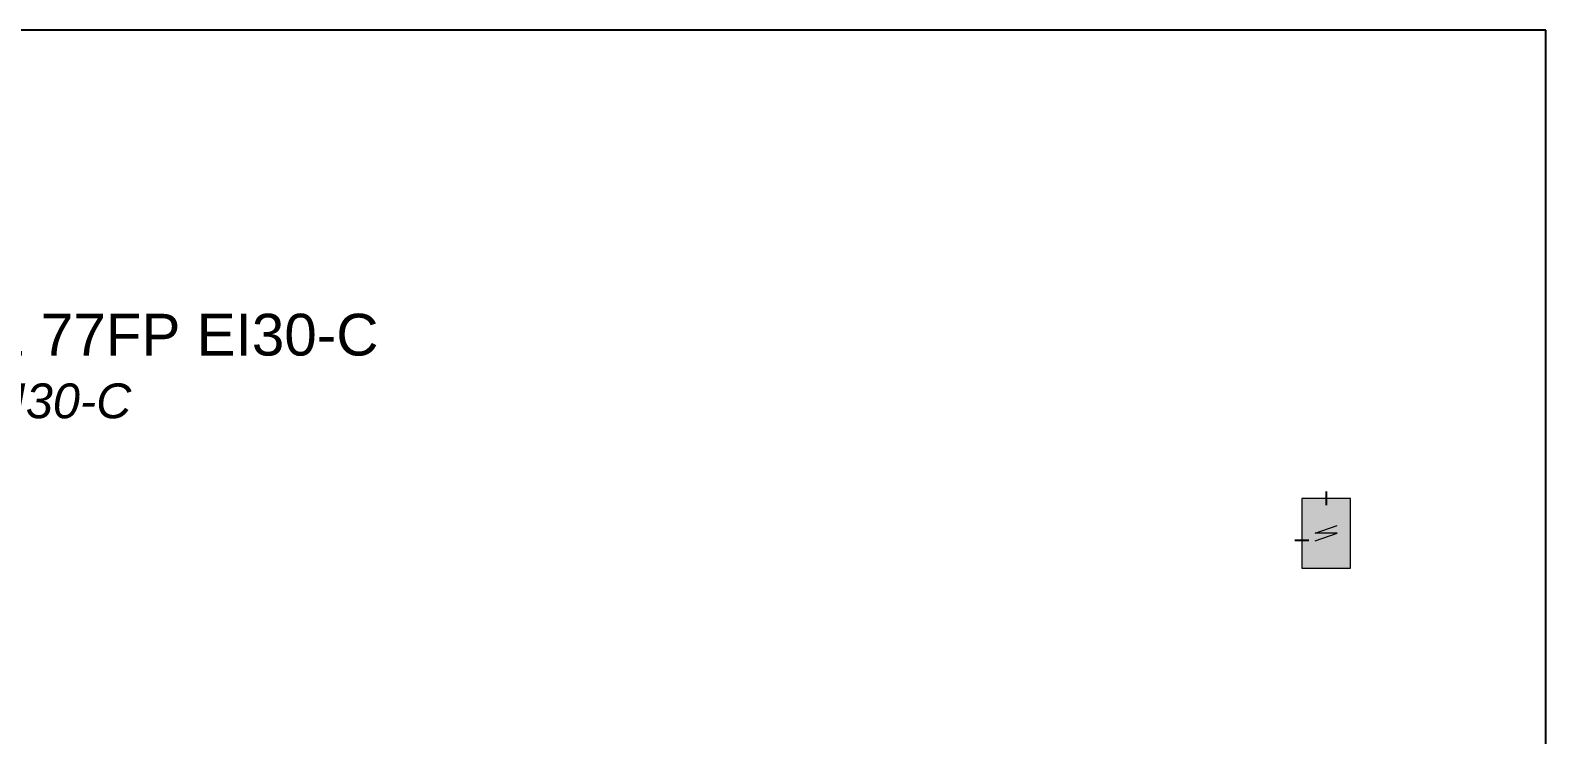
# Model space of a CAD drawing. Header units: millimetres. Extents: x -103 to 3427, y 224 to 818.
# Drawn here: x 3209.1 to 3426.6, y 716.9 to 818.1 of the extents above; entities that cross this region are included whole.
import ezdxf

# ---------------------------------------------------------------- set-up
doc = ezdxf.new("R2010")
doc.units = ezdxf.units.MM
for name, color, linetype, lineweight in [('AM_0', 7, 'Continuous', 50), ('Cont3', 70, 'Continuous', 18), ('Cont4', 10, 'Continuous', 13)]:
    doc.layers.add(name, color=color, linetype=linetype, lineweight=lineweight)
doc.layers.add('BOUND_EXT', color=30, linetype='Continuous', plot=False)
doc.layers.add('CONT2', color=2, linetype='Continuous')
doc.layers.add('WBC-GER-ENG', color=7, linetype='Continuous')
doc.styles.add('SWISS', font='swiss.ttf')

# ---------------------------------------------------------------- blocks, each defined once
blk = doc.blocks.new('$$_EX')
at = {"layer": 'BOUND_EXT'}
for p, q in [((210, 297), (0, 297)), ((210, 0), (210, 297))]:
    blk.add_line(p, q, dxfattribs=at)
blk = doc.blocks.new('Linie Konstruktionsschnitt')
at = {"layer": 'CONT2'}
blk.add_line((-6.123233995736766e-17, -1), (6.123233995736766e-17, 1), dxfattribs=at)
blk = doc.blocks.new('Opening01')
at = {"layer": 'AM_0', "ltscale": 0.1}
h = blk.add_hatch(color=256, dxfattribs=at)
h.set_gradient(color1=(173, 173, 173), rotation=135, centered=1, tint=1, name='CURVED')
h.paths.add_polyline_path([(189.0007, 258.4), (196, 258.4), (196, 268.399), (189.0007, 268.399)])
at = {"layer": 'Cont3'}
blk.add_lwpolyline([(189.0007, 258.4), (196, 258.4), (196, 268.399), (189.0007, 268.399)], close=True, dxfattribs=at)
at = {"layer": 'Cont4'}
blk.add_lwpolyline([(190.9005100000001, 262.299609870013), (194.10019, 263.3995), (190.9005100000001, 263.3995), (194.10019, 264.4993901299869)], dxfattribs=at)

msp = doc.modelspace()

# ---------------------------------------------------------------- block references
at = {"layer": 'AM_0'}
msp.add_blockref('Opening01', (3202.578662534, 482.4672051782607), dxfattribs=at)
for p, rotation in [((3395.079012534, 750.8662051782619), 180), ((3391.579362534004, 744.8672051782621), 270)]:
    msp.add_blockref('Linie Konstruktionsschnitt', p, dxfattribs=dict(at, rotation=rotation))
at = {"layer": 'Cont3', "xscale": 2, "yscale": 2, "zscale": 2}
msp.add_blockref('$$_EX', (3006.578662661388, 224.0672051782628), dxfattribs=at)

# ---------------------------------------------------------------- texts
at = {"layer": 'WBC-GER-ENG', "insert": (3034.578662534, 777.3672048407777), "char_height": 6, "width": 270.139153116644, "attachment_point": 1, "style": 'SWISS'}
msp.add_mtext('\\pxse0.91667;{\\C40;Anschluss WICLINE 75FP EI90 zu WICSTYLE 77FP EI30-C\\P\\fSwis721 BT|b0|i1|c0|p34;\\H0.83334x;Connection WICLINE 75FP EI90 to WICSTYLE 77FP EI30-C}', dxfattribs=at)

doc.saveas('drawing.dxf')
